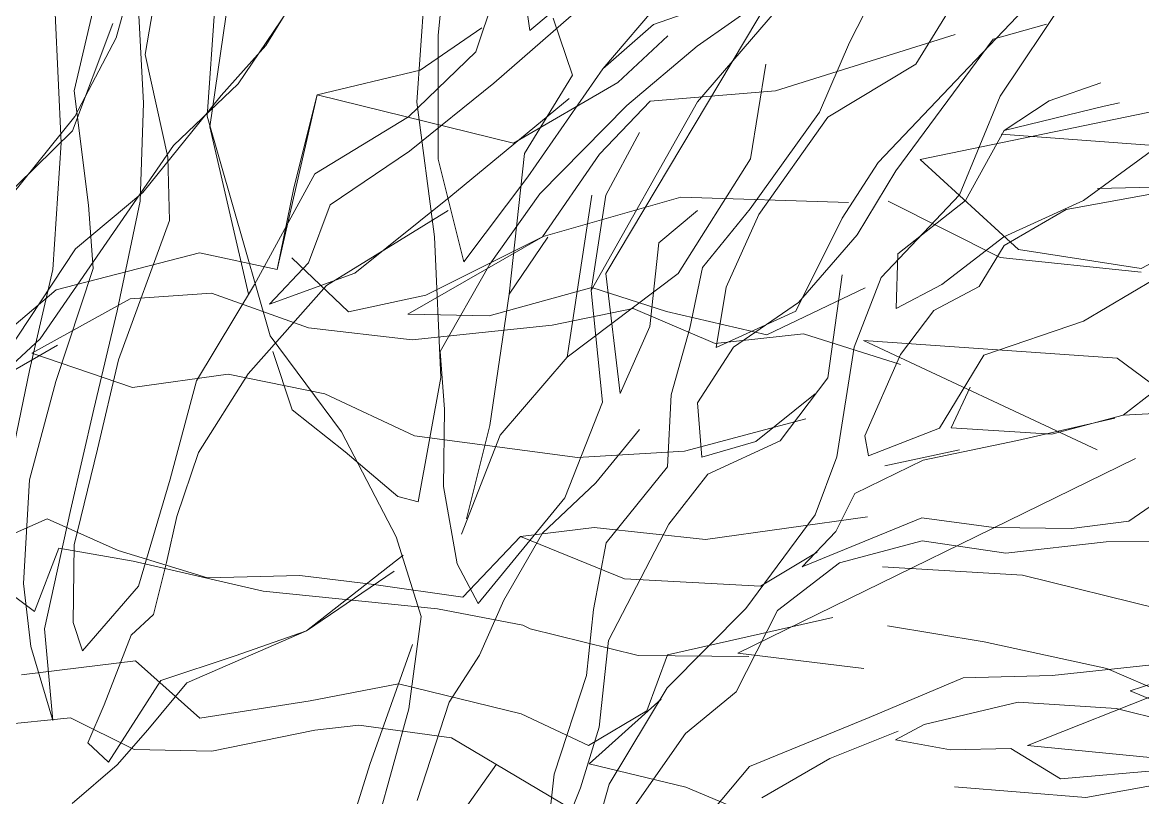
# Model space of a CAD drawing. Header units: millimetres. Extents: x -2481 to 9238, y -476 to 10647.
# Drawn here: x 5162.7 to 5380.3, y 3294.6 to 3445.3 of the extents above; entities that cross this region are included whole.
import ezdxf

# ---------------------------------------------------------------- set-up
doc = ezdxf.new("R2010")
doc.units = ezdxf.units.MM
for name, color, linetype, lineweight in [('A-ELEWACJA CIENKA', 11, 'Continuous', 13), ('B-materiały', 9, 'Continuous', 0), ('Layer1', 7, 'Continuous', 0)]:
    doc.layers.add(name, color=color, linetype=linetype, lineweight=lineweight)

# ---------------------------------------------------------------- blocks, each defined once
blk = doc.blocks.new('A$C2EBD462E')
at = {"layer": 'B-materiały'}
for p, q in [((55.21, 784.6), (89.67, 825.1)), ((103.12, 789.71), (116, 814.8)), ((-29.31, 813.21), (-33.69, 787.4)), ((-21.16, 773.31), (-15.4, 812.9)), ((24.99, 808.98), (23.2, 791.06)), ((73.62, 778.19), (99.95, 808.83)), ((-10.27, 789.1), (0.46, 806.69)), ((-39.35, 790.61), (-35.25, 805.24)), ((19.06, 778.11), (20.7, 801.61)), ((39.7, 801.53), (41.05, 792.07)), ((41.05, 792.07), (52, 801.28)), ((30.54, 787.89), (34.7, 800.29)), ((55.82, 744.83), (88.35, 799.4)), ((88.35, 799.4), (73.53, 788.97)), ((132.43, 779.27), (146.43, 800.29)), ((-43.44, 797.77), (-47.48, 780.35)), ((-34.01, 777.9), (-35.06, 797.42)), ((-21.66, 775.41), (-20.16, 796.63)), ((51.05, 796.63), (34.05, 781.84)), ((65.05, 793.23), (80.55, 798.64)), ((123.52, 797.71), (116, 785.51)), ((-50.02, 770.23), (-51.2, 795.34)), ((-5.97, 795.92), (-15.67, 781.71)), ((49.3, 783.34), (45.54, 794.46)), ((125.06, 783.56), (137.04, 796.15)), ((-47.84, 772.52), (-39.98, 793.39)), ((55.21, 784.6), (65.05, 793.23)), ((141.41, 793.26), (131.05, 790.39)), ((-47.35, 775.33), (-39.35, 790.61)), ((23.2, 791.06), (23.24, 767.04)), ((131.05, 790.39), (112.13, 764.8)), ((-18.96, 779.39), (-10.27, 789.1)), ((17.45, 775.27), (30.54, 787.89)), ((73.53, 788.97), (59.85, 777.45)), ((97.32, 776.16), (103.12, 789.71)), ((-33.69, 787.4), (-29.28, 767.4)), ((40.65, 763.57), (55.21, 784.6)), ((83.9, 767.07), (86.91, 785.51)), ((116, 785.51), (98.95, 775.21)), ((108.73, 766.39), (125.06, 783.56)), ((-15.67, 781.71), (-28.22, 769.66)), ((34.05, 781.84), (17.62, 768.57)), ((40.02, 768.16), (49.3, 783.34)), ((151.96, 781.89), (141.95, 778.39)), ((-47.48, 780.35), (-44.69, 758.08)), ((-34.13, 760.57), (-18.96, 779.39)), ((124.53, 760.08), (132.43, 779.27)), ((-34.65, 758.89), (-34.01, 777.9)), ((22.51, 751.94), (19.06, 778.11)), ((25.66, 759.84), (48.65, 778.85)), ((59.85, 777.45), (42.97, 760.27)), ((52.93, 741.53), (73.62, 778.19)), ((141.95, 778.39), (133.16, 772.59)), ((152.61, 777.37), (133.16, 772.59)), ((155.58, 777.98), (152.61, 777.37)), ((-62.52, 756.51), (-47.35, 775.33)), ((-16.76, 758.22), (-21.66, 775.41)), ((-0.71, 764.21), (17.45, 775.27)), ((83.82, 757.38), (97.32, 776.16)), ((98.95, 775.21), (85.52, 756.31)), ((-13.64, 740.77), (-21.16, 773.31)), ((-63.65, 757.04), (-47.84, 772.52)), ((55.82, 760.02), (62.34, 772.22)), ((133.16, 772.59), (125.68, 758.99)), ((-28.22, 769.66), (-54.09, 732.14)), ((-51.64, 745.61), (-50.02, 770.23)), ((17.62, 768.57), (2.24, 758.13)), ((148.58, 759.01), (163.27, 769.69)), ((-29.28, 767.4), (-28.97, 755.12)), ((23.24, 767.04), (28.21, 747.05)), ((37.01, 740.77), (40.02, 768.16)), ((69.86, 744.83), (83.9, 767.07)), ((101.74, 755.6), (108.73, 766.39)), ((-12.46, 742.68), (-0.71, 764.21)), ((112.13, 764.8), (104.62, 752.32)), ((28.21, 747.05), (40.65, 763.57)), ((-47.27, 749.63), (-34.13, 760.57)), ((7.04, 744.85), (25.66, 759.84)), ((42.97, 760.27), (33.25, 746.62)), ((48.3, 728.56), (53.06, 760.02)), ((52.93, 741.53), (55.82, 760.02)), ((109.29, 744.06), (124.53, 760.08)), ((166.41, 761.13), (145.27, 757.25)), ((151.32, 761.31), (165.27, 761.66)), ((-44.69, 758.08), (-43.82, 745.81)), ((-39.14, 737.55), (-34.65, 758.89)), ((-9.41, 732.7), (-16.76, 758.22)), ((2.24, 758.13), (-1.95, 746.86)), ((125.68, 758.99), (112.53, 748.61)), ((133.12, 751.92), (148.58, 759.01)), ((25.17, 757.03), (1.51, 742.47)), ((73.62, 757.04), (66.1, 750.8)), ((74.61, 745.98), (83.82, 757.38)), ((85.52, 756.31), (79.17, 742.18)), ((92.7, 737.5), (101.74, 755.6)), ((145.27, 757.25), (133.16, 750.24)), ((-28.97, 755.12), (-38.91, 728.05)), ((23.75, 724.6), (22.51, 751.94)), ((37.01, 740.77), (44.53, 751.89)), ((104.62, 752.32), (93.21, 739.18)), ((121.06, 742.67), (133.12, 751.92)), ((-60.72, 729.18), (-47.27, 749.63)), ((66.1, 750.8), (64.34, 734.53)), ((133.16, 750.24), (128.33, 742.3)), ((-1.95, 746.86), (-9.57, 738.84)), ((33.25, 746.62), (23.62, 729.62)), ((112.53, 748.61), (112.24, 737.98)), ((-56.17, 725.95), (-51.64, 745.61)), ((-43.82, 745.81), (-51.09, 723.84)), ((-9.57, 738.84), (7.04, 744.85)), ((48.3, 728.56), (69.86, 744.83)), ((58.58, 721.51), (55.82, 744.83)), ((72.11, 734.19), (74.61, 745.98)), ((101.71, 744.56), (98.95, 724.5)), ((-23.72, 723.97), (-12.46, 742.68)), ((1.51, 742.47), (-13.7, 725.33)), ((79.17, 742.18), (77.23, 730.4)), ((104.05, 730.52), (109.29, 744.06)), ((112.24, 737.98), (121.06, 742.67)), ((128.33, 742.3), (119.51, 737.61)), ((148.61, 735.54), (162.37, 743.71)), ((33.25, 715.28), (37.01, 740.77)), ((55.15, 719.8), (52.93, 741.53)), ((93.21, 739.18), (80.58, 730.49)), ((-43.69, 718.44), (-39.14, 737.55)), ((77.23, 730.4), (92.7, 737.5)), ((119.51, 737.61), (113.02, 729.07)), ((64.34, 734.53), (58.58, 721.51)), ((68.52, 721.25), (72.11, 734.19)), ((129.22, 728.91), (148.61, 735.54)), ((-54.09, 732.14), (-68.29, 718.94)), ((4.46, 714.06), (-9.41, 732.7)), ((-8.88, 729.65), (-5.14, 718.29)), ((23.62, 729.62), (24.46, 718.47)), ((80.58, 730.49), (73.59, 719.7)), ((100.67, 709.2), (104.05, 730.52)), ((-38.91, 728.05), (-42.94, 710.64)), ((35.26, 713.38), (48.3, 728.56)), ((113.02, 729.07), (106.15, 713.25)), ((120.64, 714.73), (129.22, 728.91)), ((-61.15, 701.8), (-56.17, 725.95)), ((-13.7, 725.33), (-23.37, 710.01)), ((-51.09, 723.84), (-56.2, 704.72)), ((-28.83, 704.84), (-23.72, 723.97)), ((19.33, 700.46), (23.75, 724.6)), ((98.95, 724.5), (89.67, 712.29)), ((126.59, 722.7), (122.87, 714.79)), ((67.76, 707.26), (68.52, 721.25)), ((84.95, 712.16), (96.45, 721.39)), ((156.33, 717.3), (162.36, 721.92)), ((-48.23, 698.77), (-43.69, 718.44)), ((-5.14, 718.29), (5.12, 710.16)), ((24.46, 718.47), (24.28, 703.38)), ((47.8, 701.18), (55.15, 719.8)), ((73.59, 719.7), (74.42, 709.11)), ((156.33, 717.3), (195.74, 719.35)), ((154.67, 716.7), (135.79, 712.32)), ((142.46, 713.6), (156.33, 717.3)), ((15.03, 693.65), (4.46, 714.06)), ((28.74, 697.11), (33.25, 715.28)), ((62.34, 714.46), (53.87, 704.12)), ((106.81, 709.36), (120.64, 714.73)), ((122.87, 714.79), (142.46, 713.6)), ((27.73, 694.13), (35.26, 713.38)), ((74.42, 709.11), (84.95, 712.16)), ((89.67, 712.29), (75.62, 705.78)), ((106.15, 713.25), (106.81, 709.36)), ((135.79, 712.32), (117.45, 708.51)), ((-42.94, 710.64), (-47.5, 692.09)), ((-23.37, 710.01), (-27.53, 697.61)), ((5.12, 710.16), (15.39, 701.48)), ((96.48, 697.93), (100.67, 709.2)), ((117.45, 708.51), (104.2, 702.03)), ((55.84, 692.44), (67.76, 707.26)), ((75.62, 705.78), (68.04, 696.1)), ((157.41, 696.66), (170.04, 705.36)), ((-56.2, 704.72), (-57.37, 684.58)), ((-35.01, 684.02), (-28.83, 704.84)), ((24.28, 703.38), (26.89, 688.36)), ((53.87, 704.12), (43.5, 694.36)), ((15.39, 701.48), (19.33, 700.46)), ((31, 680.64), (47.8, 701.18)), ((104.2, 702.03), (100.47, 694.67)), ((-53.24, 675.74), (-48.23, 698.77)), ((-27.53, 697.61), (-29.54, 688.63)), ((82.97, 679.71), (96.48, 697.93)), ((93.94, 687.81), (117.17, 697.33)), ((117.17, 697.33), (131.18, 695.44)), ((146.27, 695.26), (157.41, 696.66)), ((43.5, 694.36), (36.01, 681.33)), ((68.04, 696.1), (56.31, 673.46)), ((100.47, 694.67), (93.94, 687.81)), ((131.18, 695.44), (146.27, 695.26)), ((19.89, 678.13), (15.03, 693.65)), ((53.37, 679.53), (55.84, 692.44)), ((117.28, 692.86), (101.19, 688.55)), ((133.54, 690.48), (117.28, 692.86)), ((153.04, 692.64), (133.54, 690.48)), ((185.46, 693.04), (153.04, 692.64)), ((-47.5, 692.09), (-47.68, 677)), ((16.45, 690.06), (-2.39, 675.34)), ((-29.54, 688.63), (-32.08, 678.51)), ((26.89, 688.36), (31, 680.64)), ((101.19, 688.55), (89.13, 679.31)), ((-2.39, 675.34), (14.64, 686.94)), ((-57.37, 684.58), (-55.94, 672.32)), ((-45.87, 671.46), (-35.01, 684.02)), ((36.01, 681.33), (31.25, 670.6)), ((52.02, 666.65), (53.37, 679.53)), ((67.72, 664.25), (82.97, 679.71)), ((89.13, 679.31), (81.14, 663.47)), ((-47.68, 677), (-45.87, 671.46)), ((-32.08, 678.51), (-36.45, 674.49)), ((17.54, 660.2), (19.89, 678.13)), ((-51.67, 657.9), (-53.24, 675.74)), ((-2.39, 675.34), (-25.6, 665.26)), ((-16.24, 670.52), (-2.39, 675.34)), ((-36.45, 674.49), (-41.69, 660.95)), ((9.93, 649.38), (18.21, 672.7)), ((56.31, 673.46), (54.5, 656.65)), ((-55.94, 672.32), (-51.67, 657.9)), ((-30.64, 665.69), (-16.24, 670.52)), ((31.25, 670.6), (25.33, 661.51)), ((142.51, 666.68), (163.13, 668.87)), ((45.79, 647.5), (52.02, 666.65)), ((106.97, 658.53), (125.21, 666.24)), ((125.21, 666.24), (142.51, 666.68)), ((168.75, 667.34), (157.67, 663.71)), ((-40.86, 649.8), (-30.64, 665.69)), ((-25.6, 665.26), (-33.19, 656.13)), ((56.45, 645.53), (67.72, 664.25)), ((81.14, 663.47), (71.29, 655.4)), ((157.67, 663.71), (168.96, 658.96)), ((-41.69, 660.95), (-44.86, 653.61)), ((9.85, 632.63), (17.54, 660.2)), ((25.33, 661.51), (19.11, 642.36)), ((135.94, 661.49), (117.62, 657.12)), ((154.97, 660.29), (135.94, 661.49)), ((181.7, 653.45), (154.97, 660.29)), ((83.74, 649.01), (106.97, 658.53)), ((-33.19, 656.13), (-39.17, 649.28)), ((54.5, 656.65), (50.89, 644.83)), ((71.29, 655.4), (60.5, 640.04)), ((112.62, 655.87), (99.35, 650.51)), ((117.62, 657.12), (112.1, 654.19)), ((-44.86, 653.61), (-40.86, 649.8)), ((112.1, 654.19), (122.77, 652.22)), ((122.77, 652.22), (134.49, 652.51)), ((134.49, 652.51), (144.13, 646.61)), ((-39.17, 649.28), (-47.92, 641.8)), ((3.26, 628), (9.93, 649.38)), ((24.86, 635.8), (34.57, 649.45)), ((66.92, 629.03), (83.74, 649.01)), ((99.35, 650.51), (86.13, 642.92)), ((43.49, 627.89), (45.79, 647.5)), ((144.13, 646.61), (163.64, 648.3)), ((50.89, 644.83), (45.62, 631.85)), ((50.8, 625.83), (56.45, 645.53))]:
    blk.add_line(p, q, dxfattribs=at)

msp = doc.modelspace()

# ---------------------------------------------------------------- linework, layer by layer
at = {"layer": 'Layer1'}
for p, q in [((5239.93, 3436.03), (5251.93, 3444.23)), ((5239.93, 3436.03), (5251.93, 3444.23)), ((5239.93, 3436.03), (5251.93, 3444.23)), ((5239.93, 3436.03), (5251.93, 3444.23)), ((5239.93, 3436.03), (5251.93, 3444.23)), ((5239.93, 3436.03), (5251.93, 3444.23)), ((5239.93, 3436.03), (5251.93, 3444.23)), ((5239.93, 3436.03), (5251.93, 3444.23)), ((5278.36, 3433.64), (5288.03, 3442.7)), ((5278.36, 3433.64), (5288.03, 3442.7)), ((5278.36, 3433.64), (5288.03, 3442.7)), ((5278.36, 3433.64), (5288.03, 3442.7)), ((5278.36, 3433.64), (5288.03, 3442.7)), ((5278.36, 3433.64), (5288.03, 3442.7)), ((5278.36, 3433.64), (5288.03, 3442.7)), ((5278.36, 3433.64), (5288.03, 3442.7)), ((5308.95, 3432.01), (5343.86, 3442.94)), ((5308.95, 3432.01), (5343.86, 3442.94)), ((5308.95, 3432.01), (5343.86, 3442.94)), ((5308.95, 3432.01), (5343.86, 3442.94)), ((5308.95, 3432.01), (5343.86, 3442.94)), ((5308.95, 3432.01), (5343.86, 3442.94)), ((5308.95, 3432.01), (5343.86, 3442.94)), ((5308.95, 3432.01), (5343.86, 3442.94)), ((5219.95, 3431.22), (5239.93, 3436.03)), ((5219.95, 3431.22), (5239.93, 3436.03)), ((5219.95, 3431.22), (5239.93, 3436.03)), ((5219.95, 3431.22), (5239.93, 3436.03)), ((5219.95, 3431.22), (5239.93, 3436.03)), ((5219.95, 3431.22), (5239.93, 3436.03)), ((5219.95, 3431.22), (5239.93, 3436.03)), ((5219.95, 3431.22), (5239.93, 3436.03)), ((5258.06, 3421.79), (5278.36, 3433.64)), ((5258.06, 3421.79), (5278.36, 3433.64)), ((5258.06, 3421.79), (5278.36, 3433.64)), ((5258.06, 3421.79), (5278.36, 3433.64)), ((5258.06, 3421.79), (5278.36, 3433.64)), ((5258.06, 3421.79), (5278.36, 3433.64)), ((5258.06, 3421.79), (5278.36, 3433.64)), ((5258.06, 3421.79), (5278.36, 3433.64)), ((5212.18, 3397.28), (5219.95, 3431.22)), ((5212.18, 3397.28), (5219.95, 3431.22)), ((5212.18, 3397.28), (5219.95, 3431.22)), ((5212.18, 3397.28), (5219.95, 3431.22)), ((5212.18, 3397.28), (5219.95, 3431.22)), ((5212.18, 3397.28), (5219.95, 3431.22)), ((5212.18, 3397.28), (5219.95, 3431.22)), ((5212.18, 3397.28), (5219.95, 3431.22)), ((5215.37, 3413.16), (5219.95, 3431.22)), ((5215.37, 3413.16), (5219.95, 3431.22)), ((5215.37, 3413.16), (5219.95, 3431.22)), ((5215.37, 3413.16), (5219.95, 3431.22)), ((5215.37, 3413.16), (5219.95, 3431.22)), ((5215.37, 3413.16), (5219.95, 3431.22)), ((5215.37, 3413.16), (5219.95, 3431.22)), ((5215.37, 3413.16), (5219.95, 3431.22)), ((5219.95, 3431.22), (5258.06, 3421.79)), ((5219.95, 3431.22), (5258.06, 3421.79)), ((5219.95, 3431.22), (5258.06, 3421.79)), ((5219.95, 3431.22), (5258.06, 3421.79)), ((5219.95, 3431.22), (5258.06, 3421.79)), ((5219.95, 3431.22), (5258.06, 3421.79)), ((5219.95, 3431.22), (5258.06, 3421.79)), ((5219.95, 3431.22), (5258.06, 3421.79)), ((5284.59, 3429.97), (5308.95, 3432.01)), ((5284.59, 3429.97), (5308.95, 3432.01)), ((5284.59, 3429.97), (5308.95, 3432.01)), ((5284.59, 3429.97), (5308.95, 3432.01)), ((5284.59, 3429.97), (5308.95, 3432.01)), ((5284.59, 3429.97), (5308.95, 3432.01)), ((5284.59, 3429.97), (5308.95, 3432.01)), ((5284.59, 3429.97), (5308.95, 3432.01)), ((5337.1, 3418.61), (5397.92, 3431.23)), ((5337.1, 3418.61), (5397.92, 3431.23)), ((5337.1, 3418.61), (5397.92, 3431.23)), ((5337.1, 3418.61), (5397.92, 3431.23)), ((5337.1, 3418.61), (5397.92, 3431.23)), ((5337.1, 3418.61), (5397.92, 3431.23)), ((5337.1, 3418.61), (5397.92, 3431.23)), ((5337.1, 3418.61), (5397.92, 3431.23)), ((5274.8, 3419.67), (5284.59, 3429.97)), ((5274.8, 3419.67), (5284.59, 3429.97)), ((5274.8, 3419.67), (5284.59, 3429.97)), ((5274.8, 3419.67), (5284.59, 3429.97)), ((5274.8, 3419.67), (5284.59, 3429.97)), ((5274.8, 3419.67), (5284.59, 3429.97)), ((5274.8, 3419.67), (5284.59, 3429.97)), ((5274.8, 3419.67), (5284.59, 3429.97)), ((5352.8, 3423.56), (5399.21, 3420.08)), ((5352.8, 3423.56), (5399.21, 3420.08)), ((5352.8, 3423.56), (5399.21, 3420.08)), ((5352.8, 3423.56), (5399.21, 3420.08)), ((5352.8, 3423.56), (5399.21, 3420.08)), ((5352.8, 3423.56), (5399.21, 3420.08)), ((5352.8, 3423.56), (5399.21, 3420.08)), ((5352.8, 3423.56), (5399.21, 3420.08)), ((5263.72, 3403.6), (5274.8, 3419.67)), ((5263.72, 3403.6), (5274.8, 3419.67)), ((5263.72, 3403.6), (5274.8, 3419.67)), ((5263.72, 3403.6), (5274.8, 3419.67)), ((5263.72, 3403.6), (5274.8, 3419.67)), ((5263.72, 3403.6), (5274.8, 3419.67)), ((5263.72, 3403.6), (5274.8, 3419.67)), ((5263.72, 3403.6), (5274.8, 3419.67)), ((5337.1, 3418.61), (5356.21, 3401.14)), ((5337.1, 3418.61), (5356.21, 3401.14)), ((5337.1, 3418.61), (5356.21, 3401.14)), ((5337.1, 3418.61), (5356.21, 3401.14)), ((5337.1, 3418.61), (5356.21, 3401.14)), ((5337.1, 3418.61), (5356.21, 3401.14)), ((5337.1, 3418.61), (5356.21, 3401.14)), ((5337.1, 3418.61), (5356.21, 3401.14)), ((5212.18, 3397.28), (5215.37, 3413.16)), ((5212.18, 3397.28), (5215.37, 3413.16)), ((5212.18, 3397.28), (5215.37, 3413.16)), ((5212.18, 3397.28), (5215.37, 3413.16)), ((5212.18, 3397.28), (5215.37, 3413.16)), ((5212.18, 3397.28), (5215.37, 3413.16)), ((5212.18, 3397.28), (5215.37, 3413.16)), ((5212.18, 3397.28), (5215.37, 3413.16)), ((5290.61, 3411.34), (5263.86, 3403.67)), ((5290.61, 3411.34), (5263.86, 3403.67)), ((5290.61, 3411.34), (5263.86, 3403.67)), ((5290.61, 3411.34), (5263.86, 3403.67)), ((5290.61, 3411.34), (5263.86, 3403.67)), ((5290.61, 3411.34), (5263.86, 3403.67)), ((5290.61, 3411.34), (5263.86, 3403.67)), ((5290.61, 3411.34), (5263.86, 3403.67)), ((5323.16, 3410.29), (5290.61, 3411.34)), ((5323.16, 3410.29), (5290.61, 3411.34)), ((5323.16, 3410.29), (5290.61, 3411.34)), ((5323.16, 3410.29), (5290.61, 3411.34)), ((5323.16, 3410.29), (5290.61, 3411.34)), ((5323.16, 3410.29), (5290.61, 3411.34)), ((5323.16, 3410.29), (5290.61, 3411.34)), ((5323.16, 3410.29), (5290.61, 3411.34)), ((5352.65, 3399.62), (5330.84, 3410.56)), ((5352.65, 3399.62), (5330.84, 3410.56)), ((5352.65, 3399.62), (5330.84, 3410.56)), ((5352.65, 3399.62), (5330.84, 3410.56)), ((5352.65, 3399.62), (5330.84, 3410.56)), ((5352.65, 3399.62), (5330.84, 3410.56)), ((5352.65, 3399.62), (5330.84, 3410.56)), ((5352.65, 3399.62), (5330.84, 3410.56)), ((5379.99, 3397.43), (5395.58, 3405.72)), ((5379.99, 3397.43), (5395.58, 3405.72)), ((5379.99, 3397.43), (5395.58, 3405.72)), ((5379.99, 3397.43), (5395.58, 3405.72)), ((5379.99, 3397.43), (5395.58, 3405.72)), ((5379.99, 3397.43), (5395.58, 3405.72)), ((5379.99, 3397.43), (5395.58, 3405.72)), ((5379.99, 3397.43), (5395.58, 3405.72)), ((5263.86, 3403.67), (5237.53, 3388.58)), ((5263.86, 3403.67), (5237.53, 3388.58)), ((5263.86, 3403.67), (5237.53, 3388.58)), ((5263.86, 3403.67), (5237.53, 3388.58)), ((5263.86, 3403.67), (5237.53, 3388.58)), ((5263.86, 3403.67), (5237.53, 3388.58)), ((5263.86, 3403.67), (5237.53, 3388.58)), ((5263.86, 3403.67), (5237.53, 3388.58)), ((5241.03, 3392.26), (5263.72, 3403.6)), ((5241.03, 3392.26), (5263.72, 3403.6)), ((5241.03, 3392.26), (5263.72, 3403.6)), ((5241.03, 3392.26), (5263.72, 3403.6)), ((5241.03, 3392.26), (5263.72, 3403.6)), ((5241.03, 3392.26), (5263.72, 3403.6)), ((5241.03, 3392.26), (5263.72, 3403.6)), ((5241.03, 3392.26), (5263.72, 3403.6)), ((5169.21, 3393.33), (5197.03, 3400.49)), ((5169.21, 3393.33), (5197.03, 3400.49)), ((5169.21, 3393.33), (5197.03, 3400.49)), ((5169.21, 3393.33), (5197.03, 3400.49)), ((5169.21, 3393.33), (5197.03, 3400.49)), ((5169.21, 3393.33), (5197.03, 3400.49)), ((5169.21, 3393.33), (5197.03, 3400.49)), ((5169.21, 3393.33), (5197.03, 3400.49)), ((5197.03, 3400.49), (5212.18, 3397.28)), ((5197.03, 3400.49), (5212.18, 3397.28)), ((5197.03, 3400.49), (5212.18, 3397.28)), ((5197.03, 3400.49), (5212.18, 3397.28)), ((5197.03, 3400.49), (5212.18, 3397.28)), ((5197.03, 3400.49), (5212.18, 3397.28)), ((5197.03, 3400.49), (5212.18, 3397.28)), ((5197.03, 3400.49), (5212.18, 3397.28)), ((5356.21, 3401.14), (5379.99, 3397.43)), ((5356.21, 3401.14), (5379.99, 3397.43)), ((5356.21, 3401.14), (5379.99, 3397.43)), ((5356.21, 3401.14), (5379.99, 3397.43)), ((5356.21, 3401.14), (5379.99, 3397.43)), ((5356.21, 3401.14), (5379.99, 3397.43)), ((5356.21, 3401.14), (5379.99, 3397.43)), ((5356.21, 3401.14), (5379.99, 3397.43)), ((5215, 3399.51), (5226.03, 3389.01)), ((5215, 3399.51), (5226.03, 3389.01)), ((5215, 3399.51), (5226.03, 3389.01)), ((5215, 3399.51), (5226.03, 3389.01)), ((5215, 3399.51), (5226.03, 3389.01)), ((5215, 3399.51), (5226.03, 3389.01)), ((5215, 3399.51), (5226.03, 3389.01)), ((5215, 3399.51), (5226.03, 3389.01)), ((5380.01, 3396.71), (5352.65, 3399.62)), ((5380.01, 3396.71), (5352.65, 3399.62)), ((5380.01, 3396.71), (5352.65, 3399.62)), ((5380.01, 3396.71), (5352.65, 3399.62)), ((5380.01, 3396.71), (5352.65, 3399.62)), ((5380.01, 3396.71), (5352.65, 3399.62)), ((5380.01, 3396.71), (5352.65, 3399.62)), ((5380.01, 3396.71), (5352.65, 3399.62)), ((5154.44, 3380.76), (5169.21, 3393.33)), ((5154.44, 3380.76), (5169.21, 3393.33)), ((5154.44, 3380.76), (5169.21, 3393.33)), ((5154.44, 3380.76), (5169.21, 3393.33)), ((5154.44, 3380.76), (5169.21, 3393.33)), ((5154.44, 3380.76), (5169.21, 3393.33)), ((5154.44, 3380.76), (5169.21, 3393.33)), ((5154.44, 3380.76), (5169.21, 3393.33)), ((5253.33, 3388.26), (5273.29, 3393.79)), ((5253.33, 3388.26), (5273.29, 3393.79)), ((5253.33, 3388.26), (5273.29, 3393.79)), ((5253.33, 3388.26), (5273.29, 3393.79)), ((5253.33, 3388.26), (5273.29, 3393.79)), ((5253.33, 3388.26), (5273.29, 3393.79)), ((5253.33, 3388.26), (5273.29, 3393.79)), ((5253.33, 3388.26), (5273.29, 3393.79)), ((5273.29, 3393.79), (5287.77, 3389.12)), ((5273.29, 3393.79), (5287.77, 3389.12)), ((5273.29, 3393.79), (5287.77, 3389.12)), ((5273.29, 3393.79), (5287.77, 3389.12)), ((5273.29, 3393.79), (5287.77, 3389.12)), ((5273.29, 3393.79), (5287.77, 3389.12)), ((5273.29, 3393.79), (5287.77, 3389.12)), ((5273.29, 3393.79), (5287.77, 3389.12)), ((5307.27, 3384.59), (5326.42, 3393.68)), ((5307.27, 3384.59), (5326.42, 3393.68)), ((5307.27, 3384.59), (5326.42, 3393.68)), ((5307.27, 3384.59), (5326.42, 3393.68)), ((5307.27, 3384.59), (5326.42, 3393.68)), ((5307.27, 3384.59), (5326.42, 3393.68)), ((5307.27, 3384.59), (5326.42, 3393.68)), ((5307.27, 3384.59), (5326.42, 3393.68)), ((5183.61, 3391.54), (5164.49, 3381.01)), ((5183.61, 3391.54), (5164.49, 3381.01)), ((5183.61, 3391.54), (5164.49, 3381.01)), ((5183.61, 3391.54), (5164.49, 3381.01)), ((5183.61, 3391.54), (5164.49, 3381.01)), ((5183.61, 3391.54), (5164.49, 3381.01)), ((5183.61, 3391.54), (5164.49, 3381.01)), ((5183.61, 3391.54), (5164.49, 3381.01)), ((5199.38, 3392.65), (5183.61, 3391.54)), ((5199.38, 3392.65), (5183.61, 3391.54)), ((5199.38, 3392.65), (5183.61, 3391.54)), ((5199.38, 3392.65), (5183.61, 3391.54)), ((5199.38, 3392.65), (5183.61, 3391.54)), ((5199.38, 3392.65), (5183.61, 3391.54)), ((5199.38, 3392.65), (5183.61, 3391.54)), ((5199.38, 3392.65), (5183.61, 3391.54)), ((5218.21, 3385.95), (5199.38, 3392.65)), ((5218.21, 3385.95), (5199.38, 3392.65)), ((5218.21, 3385.95), (5199.38, 3392.65)), ((5218.21, 3385.95), (5199.38, 3392.65)), ((5218.21, 3385.95), (5199.38, 3392.65)), ((5218.21, 3385.95), (5199.38, 3392.65)), ((5218.21, 3385.95), (5199.38, 3392.65)), ((5218.21, 3385.95), (5199.38, 3392.65)), ((5226.03, 3389.01), (5241.03, 3392.26)), ((5226.03, 3389.01), (5241.03, 3392.26)), ((5226.03, 3389.01), (5241.03, 3392.26)), ((5226.03, 3389.01), (5241.03, 3392.26)), ((5226.03, 3389.01), (5241.03, 3392.26)), ((5226.03, 3389.01), (5241.03, 3392.26)), ((5226.03, 3389.01), (5241.03, 3392.26)), ((5226.03, 3389.01), (5241.03, 3392.26)), ((5281.29, 3389.68), (5265.58, 3386.41)), ((5281.29, 3389.68), (5265.58, 3386.41)), ((5281.29, 3389.68), (5265.58, 3386.41)), ((5281.29, 3389.68), (5265.58, 3386.41)), ((5281.29, 3389.68), (5265.58, 3386.41)), ((5281.29, 3389.68), (5265.58, 3386.41)), ((5281.29, 3389.68), (5265.58, 3386.41)), ((5281.29, 3389.68), (5265.58, 3386.41)), ((5297.26, 3382.9), (5281.29, 3389.68)), ((5297.26, 3382.9), (5281.29, 3389.68)), ((5297.26, 3382.9), (5281.29, 3389.68)), ((5297.26, 3382.9), (5281.29, 3389.68)), ((5297.26, 3382.9), (5281.29, 3389.68)), ((5297.26, 3382.9), (5281.29, 3389.68)), ((5297.26, 3382.9), (5281.29, 3389.68)), ((5297.26, 3382.9), (5281.29, 3389.68)), ((5287.77, 3389.12), (5307.27, 3384.59)), ((5287.77, 3389.12), (5307.27, 3384.59)), ((5287.77, 3389.12), (5307.27, 3384.59)), ((5287.77, 3389.12), (5307.27, 3384.59)), ((5287.77, 3389.12), (5307.27, 3384.59)), ((5287.77, 3389.12), (5307.27, 3384.59)), ((5287.77, 3389.12), (5307.27, 3384.59)), ((5287.77, 3389.12), (5307.27, 3384.59)), ((5237.53, 3388.58), (5253.33, 3388.26)), ((5237.53, 3388.58), (5253.33, 3388.26)), ((5237.53, 3388.58), (5253.33, 3388.26)), ((5237.53, 3388.58), (5253.33, 3388.26)), ((5237.53, 3388.58), (5253.33, 3388.26)), ((5237.53, 3388.58), (5253.33, 3388.26)), ((5237.53, 3388.58), (5253.33, 3388.26)), ((5237.53, 3388.58), (5253.33, 3388.26)), ((5238.37, 3383.58), (5218.21, 3385.95)), ((5238.37, 3383.58), (5218.21, 3385.95)), ((5238.37, 3383.58), (5218.21, 3385.95)), ((5238.37, 3383.58), (5218.21, 3385.95)), ((5238.37, 3383.58), (5218.21, 3385.95)), ((5238.37, 3383.58), (5218.21, 3385.95)), ((5238.37, 3383.58), (5218.21, 3385.95)), ((5238.37, 3383.58), (5218.21, 3385.95)), ((5265.58, 3386.41), (5238.37, 3383.58)), ((5265.58, 3386.41), (5238.37, 3383.58)), ((5265.58, 3386.41), (5238.37, 3383.58)), ((5265.58, 3386.41), (5238.37, 3383.58)), ((5265.58, 3386.41), (5238.37, 3383.58)), ((5265.58, 3386.41), (5238.37, 3383.58)), ((5265.58, 3386.41), (5238.37, 3383.58)), ((5265.58, 3386.41), (5238.37, 3383.58)), ((5314.44, 3384.77), (5297.26, 3382.9)), ((5314.44, 3384.77), (5297.26, 3382.9)), ((5314.44, 3384.77), (5297.26, 3382.9)), ((5314.44, 3384.77), (5297.26, 3382.9)), ((5314.44, 3384.77), (5297.26, 3382.9)), ((5314.44, 3384.77), (5297.26, 3382.9)), ((5314.44, 3384.77), (5297.26, 3382.9)), ((5314.44, 3384.77), (5297.26, 3382.9)), ((5333.26, 3378.78), (5314.44, 3384.77)), ((5333.26, 3378.78), (5314.44, 3384.77)), ((5333.26, 3378.78), (5314.44, 3384.77)), ((5333.26, 3378.78), (5314.44, 3384.77)), ((5333.26, 3378.78), (5314.44, 3384.77)), ((5333.26, 3378.78), (5314.44, 3384.77)), ((5333.26, 3378.78), (5314.44, 3384.77)), ((5333.26, 3378.78), (5314.44, 3384.77)), ((5169.47, 3382.57), (5153.91, 3373.57)), ((5169.47, 3382.57), (5153.91, 3373.57)), ((5169.47, 3382.57), (5153.91, 3373.57)), ((5169.47, 3382.57), (5153.91, 3373.57)), ((5169.47, 3382.57), (5153.91, 3373.57)), ((5169.47, 3382.57), (5153.91, 3373.57)), ((5169.47, 3382.57), (5153.91, 3373.57)), ((5169.47, 3382.57), (5153.91, 3373.57)), ((5371.49, 3362.23), (5326.05, 3383.49)), ((5326.05, 3383.49), (5375.36, 3380)), ((5371.49, 3362.23), (5326.05, 3383.49)), ((5326.05, 3383.49), (5375.36, 3380)), ((5371.49, 3362.23), (5326.05, 3383.49)), ((5326.05, 3383.49), (5375.36, 3380)), ((5371.49, 3362.23), (5326.05, 3383.49)), ((5326.05, 3383.49), (5375.36, 3380)), ((5371.49, 3362.23), (5326.05, 3383.49)), ((5326.05, 3383.49), (5375.36, 3380)), ((5371.49, 3362.23), (5326.05, 3383.49)), ((5326.05, 3383.49), (5375.36, 3380)), ((5371.49, 3362.23), (5326.05, 3383.49)), ((5326.05, 3383.49), (5375.36, 3380)), ((5371.49, 3362.23), (5326.05, 3383.49)), ((5326.05, 3383.49), (5375.36, 3380)), ((5164.49, 3381.01), (5184.04, 3374.32)), ((5164.49, 3381.01), (5184.04, 3374.32)), ((5164.49, 3381.01), (5184.04, 3374.32)), ((5164.49, 3381.01), (5184.04, 3374.32)), ((5164.49, 3381.01), (5184.04, 3374.32)), ((5164.49, 3381.01), (5184.04, 3374.32)), ((5164.49, 3381.01), (5184.04, 3374.32)), ((5164.49, 3381.01), (5184.04, 3374.32)), ((5375.36, 3380), (5397.92, 3363.28)), ((5375.36, 3380), (5397.92, 3363.28)), ((5375.36, 3380), (5397.92, 3363.28)), ((5375.36, 3380), (5397.92, 3363.28)), ((5375.36, 3380), (5397.92, 3363.28)), ((5375.36, 3380), (5397.92, 3363.28)), ((5375.36, 3380), (5397.92, 3363.28)), ((5375.36, 3380), (5397.92, 3363.28)), ((5184.04, 3374.32), (5202.64, 3376.94)), ((5184.04, 3374.32), (5202.64, 3376.94)), ((5184.04, 3374.32), (5202.64, 3376.94)), ((5184.04, 3374.32), (5202.64, 3376.94)), ((5184.04, 3374.32), (5202.64, 3376.94)), ((5184.04, 3374.32), (5202.64, 3376.94)), ((5184.04, 3374.32), (5202.64, 3376.94)), ((5184.04, 3374.32), (5202.64, 3376.94)), ((5202.64, 3376.94), (5221.4, 3373.1)), ((5202.64, 3376.94), (5221.4, 3373.1)), ((5202.64, 3376.94), (5221.4, 3373.1)), ((5202.64, 3376.94), (5221.4, 3373.1)), ((5202.64, 3376.94), (5221.4, 3373.1)), ((5202.64, 3376.94), (5221.4, 3373.1)), ((5202.64, 3376.94), (5221.4, 3373.1)), ((5202.64, 3376.94), (5221.4, 3373.1)), ((5221.4, 3373.1), (5238.84, 3364.93)), ((5221.4, 3373.1), (5238.84, 3364.93)), ((5221.4, 3373.1), (5238.84, 3364.93)), ((5221.4, 3373.1), (5238.84, 3364.93)), ((5221.4, 3373.1), (5238.84, 3364.93)), ((5221.4, 3373.1), (5238.84, 3364.93)), ((5221.4, 3373.1), (5238.84, 3364.93)), ((5221.4, 3373.1), (5238.84, 3364.93)), ((5291.32, 3361.93), (5314.86, 3368.26)), ((5291.32, 3361.93), (5314.86, 3368.26)), ((5291.32, 3361.93), (5314.86, 3368.26)), ((5291.32, 3361.93), (5314.86, 3368.26)), ((5291.32, 3361.93), (5314.86, 3368.26)), ((5291.32, 3361.93), (5314.86, 3368.26)), ((5291.32, 3361.93), (5314.86, 3368.26)), ((5291.32, 3361.93), (5314.86, 3368.26)), ((5238.84, 3364.93), (5270.53, 3360.69)), ((5238.84, 3364.93), (5270.53, 3360.69)), ((5238.84, 3364.93), (5270.53, 3360.69)), ((5238.84, 3364.93), (5270.53, 3360.69)), ((5238.84, 3364.93), (5270.53, 3360.69)), ((5238.84, 3364.93), (5270.53, 3360.69)), ((5238.84, 3364.93), (5270.53, 3360.69)), ((5238.84, 3364.93), (5270.53, 3360.69)), ((5270.53, 3360.69), (5291.32, 3361.93)), ((5270.53, 3360.69), (5291.32, 3361.93)), ((5270.53, 3360.69), (5291.32, 3361.93)), ((5270.53, 3360.69), (5291.32, 3361.93)), ((5270.53, 3360.69), (5291.32, 3361.93)), ((5270.53, 3360.69), (5291.32, 3361.93)), ((5270.53, 3360.69), (5291.32, 3361.93)), ((5270.53, 3360.69), (5291.32, 3361.93)), ((5378.94, 3360.54), (5301.64, 3322.7)), ((5378.94, 3360.54), (5301.64, 3322.7)), ((5378.94, 3360.54), (5301.64, 3322.7)), ((5378.94, 3360.54), (5301.64, 3322.7)), ((5378.94, 3360.54), (5301.64, 3322.7)), ((5378.94, 3360.54), (5301.64, 3322.7)), ((5378.94, 3360.54), (5301.64, 3322.7)), ((5378.94, 3360.54), (5301.64, 3322.7)), ((5330.24, 3359.09), (5344.75, 3362.23)), ((5330.24, 3359.09), (5344.75, 3362.23)), ((5330.24, 3359.09), (5344.75, 3362.23)), ((5330.24, 3359.09), (5344.75, 3362.23)), ((5330.24, 3359.09), (5344.75, 3362.23)), ((5330.24, 3359.09), (5344.75, 3362.23)), ((5330.24, 3359.09), (5344.75, 3362.23)), ((5330.24, 3359.09), (5344.75, 3362.23)), ((5151.83, 3341.93), (5167.45, 3348.78)), ((5151.83, 3341.93), (5167.45, 3348.78)), ((5151.83, 3341.93), (5167.45, 3348.78)), ((5151.83, 3341.93), (5167.45, 3348.78)), ((5151.83, 3341.93), (5167.45, 3348.78)), ((5151.83, 3341.93), (5167.45, 3348.78)), ((5151.83, 3341.93), (5167.45, 3348.78)), ((5151.83, 3341.93), (5167.45, 3348.78)), ((5167.45, 3348.78), (5181.24, 3342.66)), ((5167.45, 3348.78), (5181.24, 3342.66)), ((5167.45, 3348.78), (5181.24, 3342.66)), ((5167.45, 3348.78), (5181.24, 3342.66)), ((5167.45, 3348.78), (5181.24, 3342.66)), ((5167.45, 3348.78), (5181.24, 3342.66)), ((5167.45, 3348.78), (5181.24, 3342.66)), ((5167.45, 3348.78), (5181.24, 3342.66)), ((5295.34, 3344.8), (5326.82, 3349.18)), ((5295.34, 3344.8), (5326.82, 3349.18)), ((5295.34, 3344.8), (5326.82, 3349.18)), ((5295.34, 3344.8), (5326.82, 3349.18)), ((5295.34, 3344.8), (5326.82, 3349.18)), ((5295.34, 3344.8), (5326.82, 3349.18)), ((5295.34, 3344.8), (5326.82, 3349.18)), ((5295.34, 3344.8), (5326.82, 3349.18)), ((5248.24, 3333.57), (5259.43, 3345.34)), ((5248.24, 3333.57), (5259.43, 3345.34)), ((5248.24, 3333.57), (5259.43, 3345.34)), ((5248.24, 3333.57), (5259.43, 3345.34)), ((5248.24, 3333.57), (5259.43, 3345.34)), ((5248.24, 3333.57), (5259.43, 3345.34)), ((5248.24, 3333.57), (5259.43, 3345.34)), ((5248.24, 3333.57), (5259.43, 3345.34)), ((5259.43, 3345.34), (5273.74, 3347.13)), ((5259.43, 3345.34), (5273.74, 3347.13)), ((5259.43, 3345.34), (5273.74, 3347.13)), ((5259.43, 3345.34), (5273.74, 3347.13)), ((5259.43, 3345.34), (5273.74, 3347.13)), ((5259.43, 3345.34), (5273.74, 3347.13)), ((5259.43, 3345.34), (5273.74, 3347.13)), ((5259.43, 3345.34), (5273.74, 3347.13)), ((5259.43, 3345.34), (5279.65, 3337.11)), ((5259.43, 3345.34), (5279.65, 3337.11)), ((5259.43, 3345.34), (5279.65, 3337.11)), ((5259.43, 3345.34), (5279.65, 3337.11)), ((5259.43, 3345.34), (5279.65, 3337.11)), ((5259.43, 3345.34), (5279.65, 3337.11)), ((5259.43, 3345.34), (5279.65, 3337.11)), ((5259.43, 3345.34), (5279.65, 3337.11)), ((5273.74, 3347.13), (5295.34, 3344.8)), ((5273.74, 3347.13), (5295.34, 3344.8)), ((5273.74, 3347.13), (5295.34, 3344.8)), ((5273.74, 3347.13), (5295.34, 3344.8)), ((5273.74, 3347.13), (5295.34, 3344.8)), ((5273.74, 3347.13), (5295.34, 3344.8)), ((5273.74, 3347.13), (5295.34, 3344.8)), ((5273.74, 3347.13), (5295.34, 3344.8)), ((5165.03, 3330.77), (5147.47, 3343.97)), ((5165.03, 3330.77), (5147.47, 3343.97)), ((5165.03, 3330.77), (5147.47, 3343.97)), ((5165.03, 3330.77), (5147.47, 3343.97)), ((5165.03, 3330.77), (5147.47, 3343.97)), ((5165.03, 3330.77), (5147.47, 3343.97)), ((5165.03, 3330.77), (5147.47, 3343.97)), ((5165.03, 3330.77), (5147.47, 3343.97)), ((5169.75, 3343.09), (5165.03, 3330.77)), ((5169.75, 3343.09), (5165.03, 3330.77)), ((5169.75, 3343.09), (5165.03, 3330.77)), ((5169.75, 3343.09), (5165.03, 3330.77)), ((5169.75, 3343.09), (5165.03, 3330.77)), ((5169.75, 3343.09), (5165.03, 3330.77)), ((5169.75, 3343.09), (5165.03, 3330.77)), ((5169.75, 3343.09), (5165.03, 3330.77)), ((5184.17, 3340.58), (5169.75, 3343.09)), ((5184.17, 3340.58), (5169.75, 3343.09)), ((5184.17, 3340.58), (5169.75, 3343.09)), ((5184.17, 3340.58), (5169.75, 3343.09)), ((5184.17, 3340.58), (5169.75, 3343.09)), ((5184.17, 3340.58), (5169.75, 3343.09)), ((5184.17, 3340.58), (5169.75, 3343.09)), ((5184.17, 3340.58), (5169.75, 3343.09)), ((5181.24, 3342.66), (5198.61, 3337.35)), ((5181.24, 3342.66), (5198.61, 3337.35)), ((5181.24, 3342.66), (5198.61, 3337.35)), ((5181.24, 3342.66), (5198.61, 3337.35)), ((5181.24, 3342.66), (5198.61, 3337.35)), ((5181.24, 3342.66), (5198.61, 3337.35)), ((5181.24, 3342.66), (5198.61, 3337.35)), ((5181.24, 3342.66), (5198.61, 3337.35)), ((5306.08, 3335.71), (5317.04, 3342.34)), ((5306.08, 3335.71), (5317.04, 3342.34)), ((5306.08, 3335.71), (5317.04, 3342.34)), ((5306.08, 3335.71), (5317.04, 3342.34)), ((5306.08, 3335.71), (5317.04, 3342.34)), ((5306.08, 3335.71), (5317.04, 3342.34)), ((5306.08, 3335.71), (5317.04, 3342.34)), ((5306.08, 3335.71), (5317.04, 3342.34)), ((5209.44, 3334.75), (5184.17, 3340.58)), ((5209.44, 3334.75), (5184.17, 3340.58)), ((5209.44, 3334.75), (5184.17, 3340.58)), ((5209.44, 3334.75), (5184.17, 3340.58)), ((5209.44, 3334.75), (5184.17, 3340.58)), ((5209.44, 3334.75), (5184.17, 3340.58)), ((5209.44, 3334.75), (5184.17, 3340.58)), ((5209.44, 3334.75), (5184.17, 3340.58)), ((5329.75, 3339.45), (5356.99, 3337.84)), ((5329.75, 3339.45), (5356.99, 3337.84)), ((5329.75, 3339.45), (5356.99, 3337.84)), ((5329.75, 3339.45), (5356.99, 3337.84)), ((5329.75, 3339.45), (5356.99, 3337.84)), ((5329.75, 3339.45), (5356.99, 3337.84)), ((5329.75, 3339.45), (5356.99, 3337.84)), ((5329.75, 3339.45), (5356.99, 3337.84)), ((5198.61, 3337.35), (5216.54, 3337.8)), ((5198.61, 3337.35), (5216.54, 3337.8)), ((5198.61, 3337.35), (5216.54, 3337.8)), ((5198.61, 3337.35), (5216.54, 3337.8)), ((5198.61, 3337.35), (5216.54, 3337.8)), ((5198.61, 3337.35), (5216.54, 3337.8)), ((5198.61, 3337.35), (5216.54, 3337.8)), ((5198.61, 3337.35), (5216.54, 3337.8)), ((5216.54, 3337.8), (5230.95, 3336.01)), ((5216.54, 3337.8), (5230.95, 3336.01)), ((5216.54, 3337.8), (5230.95, 3336.01)), ((5216.54, 3337.8), (5230.95, 3336.01)), ((5216.54, 3337.8), (5230.95, 3336.01)), ((5216.54, 3337.8), (5230.95, 3336.01)), ((5216.54, 3337.8), (5230.95, 3336.01)), ((5216.54, 3337.8), (5230.95, 3336.01)), ((5279.65, 3337.11), (5306.08, 3335.71)), ((5279.65, 3337.11), (5306.08, 3335.71)), ((5279.65, 3337.11), (5306.08, 3335.71)), ((5279.65, 3337.11), (5306.08, 3335.71)), ((5279.65, 3337.11), (5306.08, 3335.71)), ((5279.65, 3337.11), (5306.08, 3335.71)), ((5279.65, 3337.11), (5306.08, 3335.71)), ((5279.65, 3337.11), (5306.08, 3335.71)), ((5356.99, 3337.84), (5383.74, 3331.22)), ((5356.99, 3337.84), (5383.74, 3331.22)), ((5356.99, 3337.84), (5383.74, 3331.22)), ((5356.99, 3337.84), (5383.74, 3331.22)), ((5356.99, 3337.84), (5383.74, 3331.22)), ((5356.99, 3337.84), (5383.74, 3331.22)), ((5356.99, 3337.84), (5383.74, 3331.22)), ((5356.99, 3337.84), (5383.74, 3331.22)), ((5243.27, 3331.29), (5209.44, 3334.75)), ((5243.27, 3331.29), (5209.44, 3334.75)), ((5243.27, 3331.29), (5209.44, 3334.75)), ((5243.27, 3331.29), (5209.44, 3334.75)), ((5243.27, 3331.29), (5209.44, 3334.75)), ((5243.27, 3331.29), (5209.44, 3334.75)), ((5243.27, 3331.29), (5209.44, 3334.75)), ((5243.27, 3331.29), (5209.44, 3334.75)), ((5230.95, 3336.01), (5248.24, 3333.57)), ((5230.95, 3336.01), (5248.24, 3333.57)), ((5230.95, 3336.01), (5248.24, 3333.57)), ((5230.95, 3336.01), (5248.24, 3333.57)), ((5230.95, 3336.01), (5248.24, 3333.57)), ((5230.95, 3336.01), (5248.24, 3333.57)), ((5230.95, 3336.01), (5248.24, 3333.57)), ((5230.95, 3336.01), (5248.24, 3333.57)), ((5259.86, 3328.12), (5243.27, 3331.29)), ((5259.86, 3328.12), (5243.27, 3331.29)), ((5259.86, 3328.12), (5243.27, 3331.29)), ((5259.86, 3328.12), (5243.27, 3331.29)), ((5259.86, 3328.12), (5243.27, 3331.29)), ((5259.86, 3328.12), (5243.27, 3331.29)), ((5259.86, 3328.12), (5243.27, 3331.29)), ((5259.86, 3328.12), (5243.27, 3331.29)), ((5261.32, 3327.44), (5259.86, 3328.12)), ((5261.32, 3327.44), (5259.86, 3328.12)), ((5261.32, 3327.44), (5259.86, 3328.12)), ((5261.32, 3327.44), (5259.86, 3328.12)), ((5261.32, 3327.44), (5259.86, 3328.12)), ((5261.32, 3327.44), (5259.86, 3328.12)), ((5261.32, 3327.44), (5259.86, 3328.12)), ((5261.32, 3327.44), (5259.86, 3328.12)), ((5288.01, 3322.36), (5320.13, 3329.63)), ((5288.01, 3322.36), (5320.13, 3329.63)), ((5288.01, 3322.36), (5320.13, 3329.63)), ((5288.01, 3322.36), (5320.13, 3329.63)), ((5288.01, 3322.36), (5320.13, 3329.63)), ((5288.01, 3322.36), (5320.13, 3329.63)), ((5288.01, 3322.36), (5320.13, 3329.63)), ((5288.01, 3322.36), (5320.13, 3329.63)), ((5330.76, 3327.99), (5349.5, 3324.87)), ((5330.76, 3327.99), (5349.5, 3324.87)), ((5330.76, 3327.99), (5349.5, 3324.87)), ((5330.76, 3327.99), (5349.5, 3324.87)), ((5330.76, 3327.99), (5349.5, 3324.87)), ((5330.76, 3327.99), (5349.5, 3324.87)), ((5330.76, 3327.99), (5349.5, 3324.87)), ((5330.76, 3327.99), (5349.5, 3324.87)), ((5282.27, 3322.22), (5261.32, 3327.44)), ((5282.27, 3322.22), (5261.32, 3327.44)), ((5282.27, 3322.22), (5261.32, 3327.44)), ((5282.27, 3322.22), (5261.32, 3327.44)), ((5282.27, 3322.22), (5261.32, 3327.44)), ((5282.27, 3322.22), (5261.32, 3327.44)), ((5282.27, 3322.22), (5261.32, 3327.44)), ((5282.27, 3322.22), (5261.32, 3327.44)), ((5349.5, 3324.87), (5373.32, 3319.73)), ((5349.5, 3324.87), (5373.32, 3319.73)), ((5349.5, 3324.87), (5373.32, 3319.73)), ((5349.5, 3324.87), (5373.32, 3319.73)), ((5349.5, 3324.87), (5373.32, 3319.73)), ((5349.5, 3324.87), (5373.32, 3319.73)), ((5349.5, 3324.87), (5373.32, 3319.73)), ((5349.5, 3324.87), (5373.32, 3319.73)), ((5303.81, 3322.04), (5282.27, 3322.22)), ((5303.81, 3322.04), (5282.27, 3322.22)), ((5303.81, 3322.04), (5282.27, 3322.22)), ((5303.81, 3322.04), (5282.27, 3322.22)), ((5303.81, 3322.04), (5282.27, 3322.22)), ((5303.81, 3322.04), (5282.27, 3322.22)), ((5303.81, 3322.04), (5282.27, 3322.22)), ((5303.81, 3322.04), (5282.27, 3322.22)), ((5283.97, 3311.49), (5288.01, 3322.36)), ((5283.97, 3311.49), (5288.01, 3322.36)), ((5283.97, 3311.49), (5288.01, 3322.36)), ((5283.97, 3311.49), (5288.01, 3322.36)), ((5283.97, 3311.49), (5288.01, 3322.36)), ((5283.97, 3311.49), (5288.01, 3322.36)), ((5283.97, 3311.49), (5288.01, 3322.36)), ((5283.97, 3311.49), (5288.01, 3322.36)), ((5301.64, 3322.7), (5326.12, 3319.73)), ((5301.64, 3322.7), (5326.12, 3319.73)), ((5301.64, 3322.7), (5326.12, 3319.73)), ((5301.64, 3322.7), (5326.12, 3319.73)), ((5301.64, 3322.7), (5326.12, 3319.73)), ((5301.64, 3322.7), (5326.12, 3319.73)), ((5301.64, 3322.7), (5326.12, 3319.73)), ((5301.64, 3322.7), (5326.12, 3319.73)), ((5162.46, 3318.5), (5184.65, 3321.21)), ((5162.46, 3318.5), (5184.65, 3321.21)), ((5162.46, 3318.5), (5184.65, 3321.21)), ((5162.46, 3318.5), (5184.65, 3321.21)), ((5162.46, 3318.5), (5184.65, 3321.21)), ((5162.46, 3318.5), (5184.65, 3321.21)), ((5162.46, 3318.5), (5184.65, 3321.21)), ((5162.46, 3318.5), (5184.65, 3321.21)), ((5184.65, 3321.21), (5197.14, 3310.04)), ((5184.65, 3321.21), (5197.14, 3310.04)), ((5184.65, 3321.21), (5197.14, 3310.04)), ((5184.65, 3321.21), (5197.14, 3310.04)), ((5184.65, 3321.21), (5197.14, 3310.04)), ((5184.65, 3321.21), (5197.14, 3310.04)), ((5184.65, 3321.21), (5197.14, 3310.04)), ((5184.65, 3321.21), (5197.14, 3310.04)), ((5357.96, 3304.73), (5399.21, 3321.11)), ((5357.96, 3304.73), (5399.21, 3321.11)), ((5357.96, 3304.73), (5399.21, 3321.11)), ((5357.96, 3304.73), (5399.21, 3321.11)), ((5357.96, 3304.73), (5399.21, 3321.11)), ((5357.96, 3304.73), (5399.21, 3321.11)), ((5357.96, 3304.73), (5399.21, 3321.11)), ((5357.96, 3304.73), (5399.21, 3321.11)), ((5395.02, 3310.31), (5373.32, 3319.73)), ((5395.02, 3310.31), (5373.32, 3319.73)), ((5395.02, 3310.31), (5373.32, 3319.73)), ((5395.02, 3310.31), (5373.32, 3319.73)), ((5395.02, 3310.31), (5373.32, 3319.73)), ((5395.02, 3310.31), (5373.32, 3319.73)), ((5395.02, 3310.31), (5373.32, 3319.73)), ((5395.02, 3310.31), (5373.32, 3319.73)), ((5218.59, 3313.44), (5235.74, 3316.75)), ((5218.59, 3313.44), (5235.74, 3316.75)), ((5218.59, 3313.44), (5235.74, 3316.75)), ((5218.59, 3313.44), (5235.74, 3316.75)), ((5218.59, 3313.44), (5235.74, 3316.75)), ((5218.59, 3313.44), (5235.74, 3316.75)), ((5218.59, 3313.44), (5235.74, 3316.75)), ((5218.59, 3313.44), (5235.74, 3316.75)), ((5235.74, 3316.75), (5259.58, 3310.88)), ((5235.74, 3316.75), (5259.58, 3310.88)), ((5235.74, 3316.75), (5259.58, 3310.88)), ((5235.74, 3316.75), (5259.58, 3310.88)), ((5235.74, 3316.75), (5259.58, 3310.88)), ((5235.74, 3316.75), (5259.58, 3310.88)), ((5235.74, 3316.75), (5259.58, 3310.88)), ((5235.74, 3316.75), (5259.58, 3310.88)), ((5197.14, 3310.04), (5218.59, 3313.44)), ((5197.14, 3310.04), (5218.59, 3313.44)), ((5197.14, 3310.04), (5218.59, 3313.44)), ((5197.14, 3310.04), (5218.59, 3313.44)), ((5197.14, 3310.04), (5218.59, 3313.44)), ((5197.14, 3310.04), (5218.59, 3313.44)), ((5197.14, 3310.04), (5218.59, 3313.44)), ((5197.14, 3310.04), (5218.59, 3313.44)), ((5286.79, 3313.72), (5272.74, 3301.16)), ((5286.79, 3313.72), (5272.74, 3301.16)), ((5286.79, 3313.72), (5272.74, 3301.16)), ((5286.79, 3313.72), (5272.74, 3301.16)), ((5286.79, 3313.72), (5272.74, 3301.16)), ((5286.79, 3313.72), (5272.74, 3301.16)), ((5286.79, 3313.72), (5272.74, 3301.16)), ((5286.79, 3313.72), (5272.74, 3301.16)), ((5259.58, 3310.88), (5272.65, 3304.75)), ((5259.58, 3310.88), (5272.65, 3304.75)), ((5259.58, 3310.88), (5272.65, 3304.75)), ((5259.58, 3310.88), (5272.65, 3304.75)), ((5259.58, 3310.88), (5272.65, 3304.75)), ((5259.58, 3310.88), (5272.65, 3304.75)), ((5259.58, 3310.88), (5272.65, 3304.75)), ((5259.58, 3310.88), (5272.65, 3304.75)), ((5272.65, 3304.75), (5283.97, 3311.49)), ((5272.65, 3304.75), (5283.97, 3311.49)), ((5272.65, 3304.75), (5283.97, 3311.49)), ((5272.65, 3304.75), (5283.97, 3311.49)), ((5272.65, 3304.75), (5283.97, 3311.49)), ((5272.65, 3304.75), (5283.97, 3311.49)), ((5272.65, 3304.75), (5283.97, 3311.49)), ((5272.65, 3304.75), (5283.97, 3311.49)), ((5172.01, 3310.12), (5152.67, 3308.2)), ((5172.01, 3310.12), (5152.67, 3308.2)), ((5172.01, 3310.12), (5152.67, 3308.2)), ((5172.01, 3310.12), (5152.67, 3308.2)), ((5172.01, 3310.12), (5152.67, 3308.2)), ((5172.01, 3310.12), (5152.67, 3308.2)), ((5172.01, 3310.12), (5152.67, 3308.2)), ((5172.01, 3310.12), (5152.67, 3308.2)), ((5184.37, 3303.97), (5172.01, 3310.12)), ((5184.37, 3303.97), (5172.01, 3310.12)), ((5184.37, 3303.97), (5172.01, 3310.12)), ((5184.37, 3303.97), (5172.01, 3310.12)), ((5184.37, 3303.97), (5172.01, 3310.12)), ((5184.37, 3303.97), (5172.01, 3310.12)), ((5184.37, 3303.97), (5172.01, 3310.12)), ((5184.37, 3303.97), (5172.01, 3310.12)), ((5228.04, 3308.66), (5219.45, 3307.72)), ((5228.04, 3308.66), (5219.45, 3307.72)), ((5228.04, 3308.66), (5219.45, 3307.72)), ((5228.04, 3308.66), (5219.45, 3307.72)), ((5228.04, 3308.66), (5219.45, 3307.72)), ((5228.04, 3308.66), (5219.45, 3307.72)), ((5228.04, 3308.66), (5219.45, 3307.72)), ((5228.04, 3308.66), (5219.45, 3307.72)), ((5246.05, 3306.24), (5228.04, 3308.66)), ((5246.05, 3306.24), (5228.04, 3308.66)), ((5246.05, 3306.24), (5228.04, 3308.66)), ((5246.05, 3306.24), (5228.04, 3308.66)), ((5246.05, 3306.24), (5228.04, 3308.66)), ((5246.05, 3306.24), (5228.04, 3308.66)), ((5246.05, 3306.24), (5228.04, 3308.66)), ((5246.05, 3306.24), (5228.04, 3308.66)), ((5219.45, 3307.72), (5199.45, 3303.63)), ((5219.45, 3307.72), (5199.45, 3303.63)), ((5219.45, 3307.72), (5199.45, 3303.63)), ((5219.45, 3307.72), (5199.45, 3303.63)), ((5219.45, 3307.72), (5199.45, 3303.63)), ((5219.45, 3307.72), (5199.45, 3303.63)), ((5219.45, 3307.72), (5199.45, 3303.63)), ((5219.45, 3307.72), (5199.45, 3303.63)), ((5271.56, 3291.08), (5246.05, 3306.24)), ((5271.56, 3291.08), (5246.05, 3306.24)), ((5271.56, 3291.08), (5246.05, 3306.24)), ((5271.56, 3291.08), (5246.05, 3306.24)), ((5271.56, 3291.08), (5246.05, 3306.24)), ((5271.56, 3291.08), (5246.05, 3306.24)), ((5271.56, 3291.08), (5246.05, 3306.24)), ((5271.56, 3291.08), (5246.05, 3306.24)), ((5199.45, 3303.63), (5184.37, 3303.97)), ((5199.45, 3303.63), (5184.37, 3303.97)), ((5199.45, 3303.63), (5184.37, 3303.97)), ((5199.45, 3303.63), (5184.37, 3303.97)), ((5199.45, 3303.63), (5184.37, 3303.97)), ((5199.45, 3303.63), (5184.37, 3303.97)), ((5199.45, 3303.63), (5184.37, 3303.97)), ((5199.45, 3303.63), (5184.37, 3303.97)), ((5357.96, 3304.73), (5404.36, 3300.2)), ((5357.96, 3304.73), (5404.36, 3300.2)), ((5357.96, 3304.73), (5404.36, 3300.2)), ((5357.96, 3304.73), (5404.36, 3300.2)), ((5357.96, 3304.73), (5404.36, 3300.2)), ((5357.96, 3304.73), (5404.36, 3300.2)), ((5357.96, 3304.73), (5404.36, 3300.2)), ((5357.96, 3304.73), (5404.36, 3300.2)), ((5272.74, 3301.16), (5291.52, 3296.61)), ((5272.74, 3301.16), (5291.52, 3296.61)), ((5272.74, 3301.16), (5291.52, 3296.61)), ((5272.74, 3301.16), (5291.52, 3296.61)), ((5272.74, 3301.16), (5291.52, 3296.61)), ((5272.74, 3301.16), (5291.52, 3296.61)), ((5272.74, 3301.16), (5291.52, 3296.61)), ((5272.74, 3301.16), (5291.52, 3296.61)), ((5369.24, 3294.63), (5386.64, 3297.76)), ((5369.24, 3294.63), (5386.64, 3297.76)), ((5369.24, 3294.63), (5386.64, 3297.76)), ((5369.24, 3294.63), (5386.64, 3297.76)), ((5369.24, 3294.63), (5386.64, 3297.76)), ((5369.24, 3294.63), (5386.64, 3297.76)), ((5369.24, 3294.63), (5386.64, 3297.76)), ((5369.24, 3294.63), (5386.64, 3297.76)), ((5291.52, 3296.61), (5311.11, 3288.48)), ((5291.52, 3296.61), (5311.11, 3288.48)), ((5291.52, 3296.61), (5311.11, 3288.48)), ((5291.52, 3296.61), (5311.11, 3288.48)), ((5291.52, 3296.61), (5311.11, 3288.48)), ((5291.52, 3296.61), (5311.11, 3288.48)), ((5291.52, 3296.61), (5311.11, 3288.48)), ((5291.52, 3296.61), (5311.11, 3288.48)), ((5343.78, 3296.72), (5369.24, 3294.63)), ((5343.78, 3296.72), (5369.24, 3294.63)), ((5343.78, 3296.72), (5369.24, 3294.63)), ((5343.78, 3296.72), (5369.24, 3294.63)), ((5343.78, 3296.72), (5369.24, 3294.63)), ((5343.78, 3296.72), (5369.24, 3294.63)), ((5343.78, 3296.72), (5369.24, 3294.63)), ((5343.78, 3296.72), (5369.24, 3294.63))]:
    msp.add_line(p, q, dxfattribs=at)

# ---------------------------------------------------------------- block references
at = {"layer": 'A-ELEWACJA CIENKA'}
msp.add_blockref('A$C2EBD462E', (5220.21, 2651.67), dxfattribs=at)

doc.saveas('drawing.dxf')
